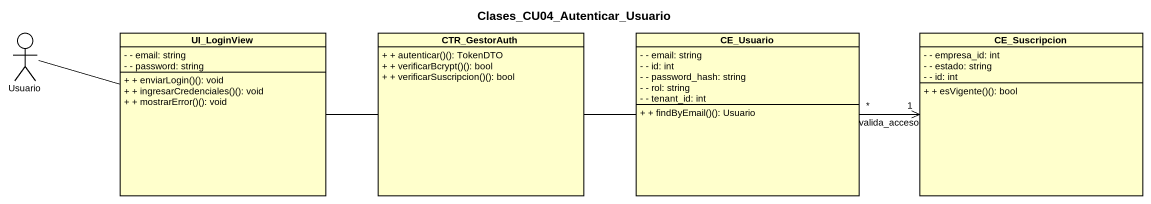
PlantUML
@startuml
title Clases_CU04_Autenticar_Usuario
allowmixing
hide circle
hide empty members
skinparam classAttributeIconSize 0
actor Usuario
class UI_LoginView {
  - - email: string
  - - password: string
  + + enviarLogin()(): void
  + + ingresarCredenciales()(): void
  + + mostrarError()(): void
}
class CTR_GestorAuth {
  + + autenticar()(): TokenDTO
  + + verificarBcrypt()(): bool
  + + verificarSuscripcion()(): bool
}
class CE_Usuario {
  - - email: string
  - - id: int
  - - password_hash: string
  - - rol: string
  - - tenant_id: int
  + + findByEmail()(): Usuario
}
class CE_Suscripcion {
  - - empresa_id: int
  - - estado: string
  - - id: int
  + + esVigente()(): bool
}
Usuario -right- UI_LoginView
UI_LoginView -right- CTR_GestorAuth
CTR_GestorAuth -right- CE_Usuario
CE_Usuario "*" -right-> "1" CE_Suscripcion : valida_acceso
@enduml
